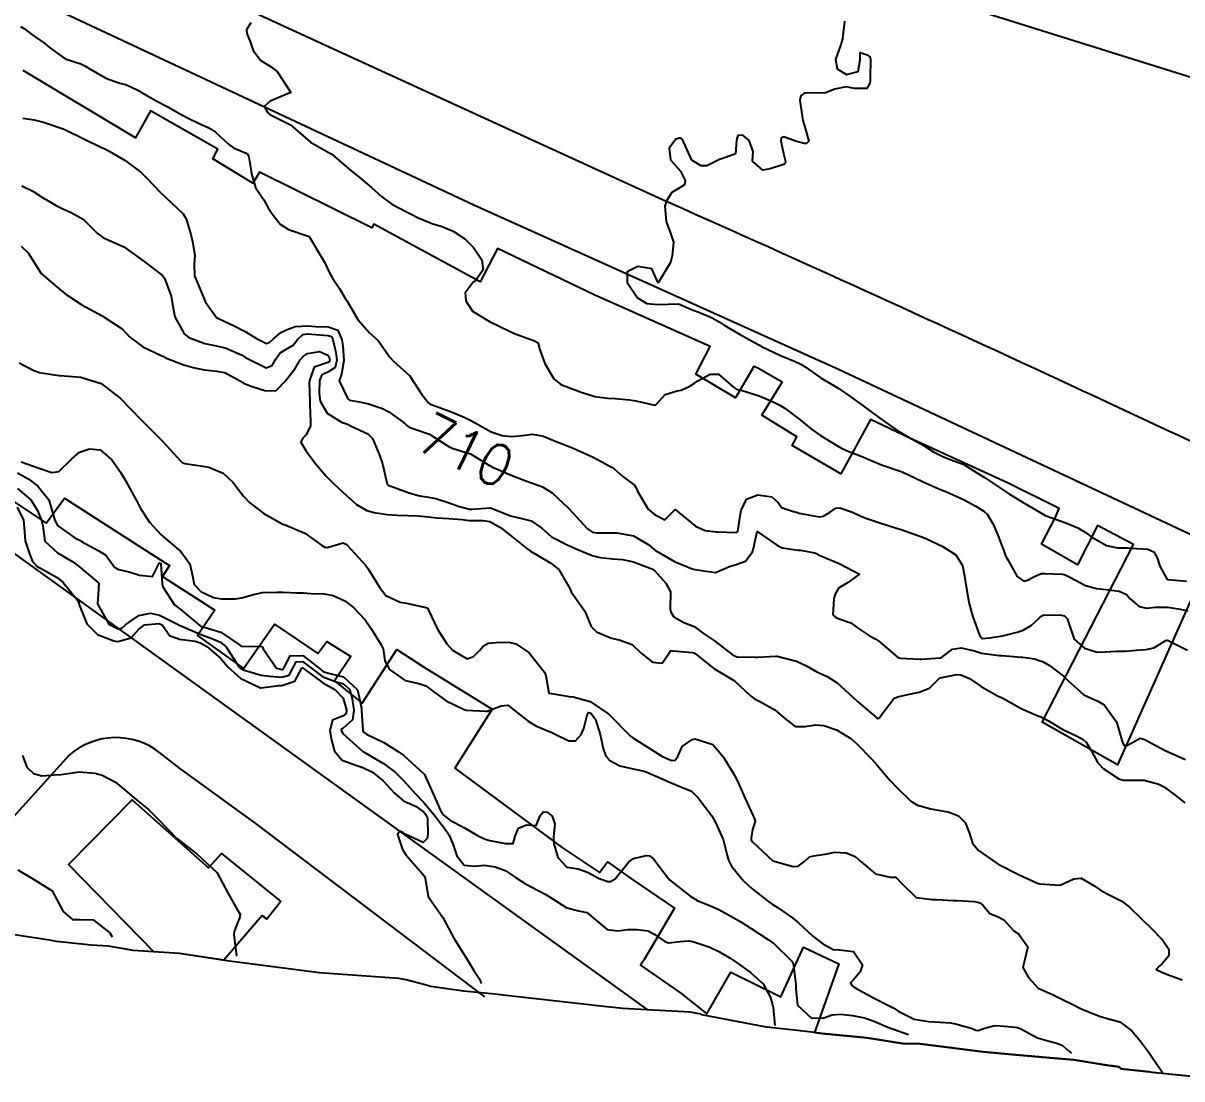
# Model space of a CAD drawing. Header units: metres. Extents: x 286371 to 293043, y 7462578 to 7466404.
# Drawn here: x 291960 to 292072.7, y 7462588.3 to 7462690.9 of the extents above; entities that cross this region are included whole.
import ezdxf
from ezdxf.enums import TextEntityAlignment as Align

# ---------------------------------------------------------------- set-up
doc = ezdxf.new("R2010")
doc.units = ezdxf.units.M
doc.header["$MEASUREMENT"] = 0
for name, color, linetype in [('Area', 45, 'Continuous'), ('Cotas', 45, 'Continuous'), ('Curvas de Nivel 1m', 11, 'Continuous'), ('Curvas de Nivel 5m', 15, 'Continuous'), ('Edificações', 30, 'Continuous'), ('Vias primárias', 230, 'Continuous'), ('Vias Secundárias', 230, 'Continuous')]:
    doc.layers.add(name, color=color, linetype=linetype)
doc.styles.add('Style-STANDARD', font='STANDARD.shx')

msp = doc.modelspace()

# ---------------------------------------------------------------- linework, layer by layer
at = {"layer": 'Area'}
msp.add_polyline3d([(292076.1, 7462588.25, 715.21), (292069.81, 7462588.86, 721.36), (292069.53, 7462588.93, 721.31), (292069.24, 7462588.97, 721.34), (292066.82, 7462589.23, 717.98), (292066.59, 7462589.41, 721.43), (292065.98, 7462589.53, 721.44), (292065.61, 7462589.55, 713.17), (292062.22, 7462590.1, 716.99), (292059.91, 7462590.29, 716.83), (292056.23, 7462590.62, 716.68), (292053.41, 7462590.88, 715.95), (292047.27, 7462591.64, 714.23), (292045.54, 7462591.7, 717.21), (292042.11, 7462592.25, 717.57), (292037.74, 7462592.66, 714.4), (292036.18, 7462592.85, 714.36), (292033.27, 7462593.19, 719.37), (292032.32, 7462593.28, 719.29), (292026.04, 7462594.48, 716.83), (292025.95, 7462594.55, 716.86), (292024.92, 7462594.73, 716.85), (292018.31, 7462595.1, 716.74), (292016.52, 7462595.3, 716.76), (292005.6, 7462596.51, 716.89), (292002.87, 7462596.79, 717.07), (291999.7, 7462597.23, 717.07), (291999.02, 7462597.44, 717.13), (291997.29, 7462597.87, 717.13), (291996.58, 7462598.02, 717.15), (291988.86, 7462598.55, 717.75), (291979.86, 7462599.73, 718.12), (291975.25, 7462600.43, 721.93), (291970.73, 7462600.72, 721.73), (291968.33, 7462601.14, 721.47), (291966.66, 7462601.26, 718.81), (291963.28, 7462601.6, 719.02), (291962.6, 7462601.75, 719.04), (291959.2, 7462602.24, 720.38)], dxfattribs=at)
at = {"layer": 'Curvas de Nivel 1m', "flags": 128}
for points, elevation in [([(291959.79, 7462690.59), (291960.16, 7462690.34), (291960.9, 7462689.82), (291962.14, 7462688.92), (291962.6, 7462688.55), (291964.12, 7462687.45), (291965.66, 7462686.96), (291966.11, 7462686.73), (291966.45, 7462686.49), (291968.09, 7462685.55), (291969.46, 7462685.07), (291970.08, 7462684.91), (291971.12, 7462684.42), (291972.07, 7462683.88), (291973.18, 7462683.26), (291974.05, 7462682.8), (291974.83, 7462682.36), (291976.03, 7462681.7), (291977.22, 7462681.13), (291978.02, 7462680.77), (291978.32, 7462680.61), (291978.74, 7462680.3), (291980, 7462679.13), (291980.5, 7462678.78), (291981.72, 7462678.25), (291981.89, 7462678.15), (291981.98, 7462677.86), (291982.23, 7462676.52), (291982.26, 7462676.25), (291982.63, 7462674.94), (291983.09, 7462674.23), (291983.44, 7462673.74), (291983.9, 7462672.87), (291984.16, 7462672.48), (291984.36, 7462672.22), (291985.04, 7462671.37), (291985.86, 7462670.83), (291987.85, 7462670.15), (291989.07, 7462668.14), (291989.34, 7462667.65), (291989.8, 7462666.7), (291990.13, 7462666.12), (291990.79, 7462665.09), (291991.4, 7462664.1), (291991.54, 7462663.88), (291991.76, 7462663.54), (291992.59, 7462662.08), (291993.71, 7462660.78), (291994.56, 7462660.05), (291995.68, 7462658.47), (291996.07, 7462658.03), (291997.65, 7462656.61), (291998.04, 7462656), (291998.81, 7462654.8), (291999.46, 7462653.98), (291999.61, 7462653.85), (291999.81, 7462653.78), (292001.6, 7462653.15), (292002.93, 7462652.59), (292003.59, 7462652.28), (292004.22, 7462651.9), (292005.57, 7462651.17), (292006.63, 7462650.81), (292007.56, 7462650.72), (292008.57, 7462650.82), (292009.56, 7462650.93), (292010.64, 7462650.73), (292011.55, 7462650.37), (292013.04, 7462649.77), (292013.54, 7462649.57), (292013.87, 7462649.43), (292015.53, 7462648.68), (292017.32, 7462647.71), (292017.51, 7462647.56), (292018.36, 7462646.83), (292019.49, 7462645.99), (292019.67, 7462645.67), (292019.8, 7462645.34), (292020.83, 7462643.65), (292021.45, 7462643.13), (292022.45, 7462642.62), (292023.45, 7462643.61), (292025.43, 7462641.98), (292026.36, 7462641.57), (292027.42, 7462641.43), (292027.55, 7462641.43), (292029.42, 7462641.37), (292029.52, 7462641.43), (292029.55, 7462641.52), (292029.8, 7462643.17), (292029.85, 7462643.52), (292030.37, 7462644.61), (292031.48, 7462645.04), (292032.86, 7462644.85), (292033.47, 7462644.29), (292033.8, 7462643.8), (292034.85, 7462643.44), (292035.33, 7462643.31), (292035.45, 7462643.27), (292035.65, 7462643.22), (292037.45, 7462642.91), (292037.87, 7462642.96), (292038.56, 7462643.38), (292039.07, 7462643.76), (292039.46, 7462643.79), (292040.68, 7462643.35), (292041.45, 7462643), (292041.99, 7462642.78), (292043.44, 7462642.29), (292044.87, 7462641.84), (292045.43, 7462641.66), (292046.59, 7462641.26), (292047.42, 7462640.96), (292047.89, 7462640.76), (292049.4, 7462640.05), (292050.73, 7462639.19), (292051.37, 7462638.18), (292051.58, 7462637.18), (292051.62, 7462636.91), (292051.92, 7462635.18), (292052.05, 7462634.44), (292052.39, 7462633.17), (292053.05, 7462631.38), (292053.18, 7462631.16), (292053.26, 7462631.09), (292053.34, 7462631.08), (292054, 7462631.14), (292055.08, 7462631.31), (292055.27, 7462631.33), (292056.7, 7462631.67), (292057.28, 7462631.89), (292058.05, 7462632.32), (292058.87, 7462633.07), (292059.09, 7462633.27), (292059.3, 7462633.36), (292061.01, 7462633.33), (292061.3, 7462633.26), (292061.57, 7462633.03), (292061.69, 7462632.63), (292062.24, 7462631.02), (292063.25, 7462630.14), (292064.49, 7462629.74), (292065.25, 7462629.76), (292066.35, 7462629.85), (292067.25, 7462629.85), (292068.26, 7462629.92), (292069.25, 7462630.01), (292070, 7462630.15), (292071.17, 7462630.89), (292071.24, 7462630.91), (292071.26, 7462630.92), (292071.3, 7462630.91), (292071.38, 7462630.88), (292073.25, 7462629.92)], 709), ([(291982.17, 7462690.93), (291981.76, 7462690.25), (291981.81, 7462689.9), (291982.15, 7462689.04), (291982.34, 7462688.44), (291982.41, 7462688.24), (291983.16, 7462687.27), (291984.11, 7462686.68), (291984.75, 7462686.2), (291986.07, 7462684.18), (291984.68, 7462683.59), (291984.06, 7462683.32), (291983.49, 7462682.79), (291983.81, 7462682.22), (291984.04, 7462682.03), (291984.42, 7462681.82), (291986.03, 7462681.02), (291987.03, 7462680.17), (291988, 7462679.34), (291989.8, 7462678.31), (291989.99, 7462678.21), (291990.09, 7462678.12), (291991.95, 7462676.55), (291992.54, 7462676.09), (291993.93, 7462674.94), (291994.89, 7462674.05), (291995.9, 7462673.3), (291997.38, 7462672.52), (291997.89, 7462672.26), (291998.4, 7462672), (291999.88, 7462671.38), (292000.68, 7462671.16), (292001.87, 7462670.69), (292002.98, 7462669.93), (292003.84, 7462669.09), (292004.65, 7462667.9), (292004.79, 7462666.91), (292004.05, 7462665.91), (292003.9, 7462665.8), (292003.79, 7462665.73), (292003.02, 7462664.68), (292003.1, 7462663.92), (292003.75, 7462662.89), (292005.4, 7462661.89), (292005.73, 7462661.74), (292006.02, 7462661.59), (292007.72, 7462660.76), (292009.4, 7462660.14), (292009.71, 7462660.05), (292010.14, 7462659.82), (292010.27, 7462659.24), (292010.76, 7462657.81), (292011.65, 7462656.32), (292012.33, 7462655.78), (292013.63, 7462655.29), (292014.4, 7462654.98), (292015.62, 7462654.6), (292016.88, 7462654.45), (292017.61, 7462654.4), (292019.02, 7462654.27), (292019.61, 7462654.19), (292021.48, 7462653.77), (292021.61, 7462653.84), (292022.46, 7462654.8), (292023.63, 7462655.15), (292024.02, 7462655.22), (292024.86, 7462655.6), (292025.33, 7462655.9), (292025.64, 7462656.11), (292026.85, 7462656.76), (292027.65, 7462656.77), (292029.11, 7462655.52), (292029.41, 7462655.3), (292029.63, 7462655.24), (292029.95, 7462655.19), (292031.62, 7462654.67), (292033.04, 7462654.04), (292033.61, 7462653.75), (292034.14, 7462653.45), (292035.59, 7462652.32), (292036.7, 7462651.41), (292037.57, 7462650.81), (292039, 7462649.92), (292039.55, 7462649.61), (292040.11, 7462649.36), (292041.54, 7462648.79), (292042.45, 7462648.4), (292043.52, 7462647.97), (292045.51, 7462647.27), (292047.5, 7462646.34), (292049.07, 7462645.64), (292049.49, 7462645.47), (292050.11, 7462645.21), (292051.48, 7462644.59), (292052.69, 7462643.94), (292053.45, 7462643.45), (292053.8, 7462643.15), (292054.38, 7462642.19), (292054.82, 7462641.13), (292055.39, 7462639.59), (292055.58, 7462639.12), (292055.78, 7462638.72), (292056.7, 7462637.1), (292057.35, 7462636.64), (292057.7, 7462636.74), (292058.33, 7462637.08), (292059.04, 7462637.38), (292059.36, 7462637.4), (292061.09, 7462637.31), (292061.36, 7462637.25), (292061.81, 7462637.03), (292063.34, 7462636.24), (292064.41, 7462635.92), (292065.34, 7462635.85), (292066.63, 7462635.66), (292067.33, 7462635.35), (292067.7, 7462634.94), (292068.57, 7462634.18), (292069.31, 7462634.02), (292070.11, 7462634.11), (292071.31, 7462634.12), (292072.39, 7462633.94), (292073.31, 7462633.76)], 708), ([(292039.91, 7462691.1), (292039.73, 7462689.37), (292039.52, 7462688.75), (292039.04, 7462687.38), (292039.19, 7462686.46), (292040.1, 7462685.9), (292041.25, 7462686.21), (292041.43, 7462687.34), (292041.42, 7462688.06), (292042.13, 7462687.83), (292042.41, 7462687.61), (292042.44, 7462687.33), (292042.41, 7462685.64), (292042.41, 7462685.33), (292042.36, 7462685.06), (292042.08, 7462684.54), (292040.89, 7462684.54), (292040.08, 7462684.71), (292038.98, 7462684.48), (292038.08, 7462684.13), (292037.39, 7462684.09), (292036.07, 7462684.13), (292035.66, 7462683.84), (292035.57, 7462683.43), (292035.83, 7462681.64), (292035.86, 7462681.43), (292036.03, 7462680.93), (292036.43, 7462679.42), (292036.21, 7462679.21), (292036, 7462679.19), (292035.15, 7462679.44), (292034.01, 7462679.84), (292033.76, 7462679.71), (292033.71, 7462679.46), (292033.99, 7462678.23), (292034.16, 7462677.45), (292034.14, 7462677.28), (292033.97, 7462677.16), (292032.69, 7462676.74), (292031.96, 7462676.61), (292030.98, 7462677.5), (292031.04, 7462678.44), (292030.64, 7462679.5), (292030.01, 7462680), (292029.55, 7462679.98), (292029.42, 7462679.52), (292029.32, 7462678.19), (292027.98, 7462677.7), (292027.83, 7462677.69), (292027.56, 7462677.55), (292026.51, 7462677.03), (292025.97, 7462677.03), (292025.07, 7462677.59), (292024.28, 7462679.31), (292024.15, 7462679.6), (292024.01, 7462679.71), (292023.88, 7462679.73), (292023.51, 7462679.61), (292022.86, 7462678.75), (292022.99, 7462677.62), (292023.96, 7462676.51), (292024.42, 7462675.6), (292024.35, 7462675.18), (292023.93, 7462674.94), (292023.11, 7462674.43), (292022.59, 7462673.62), (292022.44, 7462673.1), (292022.56, 7462671.62), (292023, 7462670.49), (292023.29, 7462669.61), (292023.17, 7462668.28), (292022.99, 7462667.62), (292021.79, 7462665.64), (292021.18, 7462667.01), (292019.82, 7462667.24), (292018.77, 7462666.72), (292018.78, 7462665.69), (292019.77, 7462664.19), (292020.7, 7462663.66), (292021.76, 7462663.55), (292023.76, 7462663.6), (292025.18, 7462663.01), (292025.75, 7462662.79), (292027.05, 7462662.24), (292027.73, 7462661.85), (292028.21, 7462661.54), (292029.71, 7462660.65), (292031.53, 7462659.66), (292031.7, 7462659.56), (292031.85, 7462659.48), (292033.68, 7462658.59), (292035.11, 7462657.99), (292035.67, 7462657.75), (292036.18, 7462657.42), (292037.65, 7462656.39), (292039.36, 7462655.37), (292039.63, 7462655.2), (292040.12, 7462654.86), (292041.61, 7462653.8), (292042.26, 7462653.32), (292043.59, 7462652.33), (292045.09, 7462651.28), (292045.57, 7462650.98), (292046.21, 7462650.62), (292047.55, 7462649.87), (292048.56, 7462649.23), (292049.54, 7462648.72), (292050.29, 7462648.44), (292051.53, 7462648), (292052.85, 7462647.16), (292053.51, 7462646.71), (292054.68, 7462645.95), (292055.48, 7462645.43), (292055.97, 7462645.12), (292057.46, 7462644.19), (292059.38, 7462643.07), (292059.44, 7462643.02), (292059.52, 7462642.99), (292061.43, 7462642.31), (292062.61, 7462641.83), (292063.42, 7462641.33), (292063.85, 7462641), (292065.4, 7462640.12), (292066.45, 7462639.9), (292067.4, 7462639.88), (292068.3, 7462639.83), (292069.4, 7462639.75), (292070, 7462639.51), (292070.31, 7462638.9), (292070.59, 7462638.1), (292071.27, 7462636.88), (292071.31, 7462636.83), (292071.35, 7462636.82), (292073.16, 7462636.65)], 707), ([(291959.93, 7462675.1), (291960.98, 7462674.57), (291961.92, 7462673.96), (291963.26, 7462673.18), (291963.9, 7462672.84), (291964.72, 7462672.51), (291965.88, 7462671.84), (291967.25, 7462670.47), (291967.86, 7462670.02), (291968.59, 7462669.71), (291969.84, 7462669.15), (291970.87, 7462668.42), (291971.82, 7462667.72), (291973.59, 7462666.38), (291973.79, 7462666.12), (291974.44, 7462664.36), (291974.56, 7462663.55), (291974.78, 7462662.36), (291975.71, 7462660.7), (291976.17, 7462660.34), (291977.7, 7462659.76), (291978.36, 7462659.64), (291979.69, 7462659.34), (291981.33, 7462658.61), (291981.68, 7462658.41), (291981.92, 7462658.25), (291983.66, 7462657.4), (291984.25, 7462657.63), (291984.57, 7462658.21), (291985.03, 7462658.86), (291985.69, 7462659.24), (291986.29, 7462659.6), (291986.74, 7462660.18), (291987.24, 7462660.64), (291987.71, 7462660.7), (291989.29, 7462660.56), (291989.71, 7462660.54), (291990.02, 7462660.44), (291990.17, 7462660.13), (291990.45, 7462658.89), (291990.55, 7462658.12), (291990.37, 7462657.42), (291989.66, 7462656.97), (291989.08, 7462656.72), (291988.87, 7462656.15), (291988.83, 7462654.94), (291988.94, 7462654.14), (291989.6, 7462652.97), (291991.01, 7462652.11), (291991.58, 7462651.9), (291991.95, 7462651.73), (291993.57, 7462650.98), (291994.02, 7462650.53), (291994.22, 7462650.06), (291994.69, 7462648.91), (291995, 7462648.05), (291995.45, 7462646.09), (291995.46, 7462646.04), (291995.49, 7462646.02), (291995.54, 7462645.99), (291997.47, 7462645.26), (291998.44, 7462644.97), (291999.47, 7462644.81), (292000.18, 7462644.68), (292001.46, 7462644.25), (292002.35, 7462643.93), (292003.45, 7462643.66), (292003.72, 7462643.64), (292005.45, 7462643.77), (292005.59, 7462643.74), (292007.44, 7462642.99), (292008.53, 7462642.74), (292009.43, 7462642.52), (292010.47, 7462641.81), (292011.41, 7462640.97), (292013.02, 7462640.15), (292013.4, 7462639.99), (292013.87, 7462639.76), (292015.38, 7462639.13), (292016.16, 7462638.95), (292017.38, 7462638.83), (292018.32, 7462638.75), (292019.38, 7462638.54), (292021.18, 7462637.83), (292021.37, 7462637.72), (292021.46, 7462637.64), (292022.53, 7462636.44), (292022.99, 7462635.62), (292022.97, 7462633.96), (292023.03, 7462633.62), (292023.3, 7462633.17), (292024.28, 7462632.61), (292025.28, 7462632.24), (292026.2, 7462631.57), (292027.26, 7462630.85), (292029, 7462629.53), (292029.23, 7462629.37), (292029.47, 7462629.28), (292031.23, 7462629.25), (292031.47, 7462629.25), (292033.23, 7462629.35), (292033.35, 7462629.35), (292035.23, 7462628.88), (292036.23, 7462628.4), (292037.21, 7462627.84), (292038.23, 7462627.39), (292039.19, 7462626.77), (292040.72, 7462625.35), (292041.17, 7462624.95), (292043.09, 7462623.32), (292043.14, 7462623.29), (292043.28, 7462623.31), (292043.58, 7462623.74), (292044.75, 7462625.28), (292045.18, 7462625.43), (292046.67, 7462625.76), (292047.18, 7462625.86), (292048.18, 7462626.24), (292049.16, 7462627.22), (292049.19, 7462627.23), (292049.2, 7462627.24), (292050.83, 7462627.57), (292051.21, 7462627.55), (292052.07, 7462627.17), (292053.19, 7462626.4), (292054.8, 7462625.51), (292055.18, 7462625.34), (292055.6, 7462625.12), (292057.16, 7462624.24), (292058.63, 7462623.59), (292059.15, 7462623.38), (292059.75, 7462623.06), (292061.13, 7462622.22), (292062.55, 7462621.58), (292063.12, 7462621.26), (292063.41, 7462621), (292063.9, 7462620.19), (292064.54, 7462618.98), (292065.07, 7462618.43), (292066.59, 7462617.42), (292067.05, 7462617.28), (292068.67, 7462617.3), (292069.05, 7462617.31), (292070.48, 7462616.89), (292071.04, 7462616.6), (292072.08, 7462615.82), (292073.02, 7462615.09)], 711), ([(291959.84, 7462669.23), (291960.53, 7462668.57), (291961.8, 7462666.55), (291963.78, 7462664.87), (291964.24, 7462664.52), (291965.76, 7462663.51), (291967.73, 7462662.46), (291969.71, 7462661.15), (291970.37, 7462660.42), (291971.69, 7462659.42), (291973.48, 7462658.58), (291973.68, 7462658.48), (291973.89, 7462658.37), (291975.66, 7462657.69), (291976.57, 7462657.42), (291977.66, 7462657.19), (291978.87, 7462657.08), (291979.65, 7462656.93), (291980.89, 7462656.27), (291981.64, 7462655.82), (291982.31, 7462655.57), (291983.63, 7462655.16), (291984.66, 7462655.18), (291985.62, 7462656.19), (291985.63, 7462656.21), (291985.64, 7462656.24), (291986.5, 7462657.34), (291986.97, 7462658.17), (291987.31, 7462658.54), (291987.68, 7462658.8), (291988.85, 7462658.98), (291989.68, 7462658.61), (291989.83, 7462658.29), (291989.85, 7462658.13), (291989.82, 7462657.99), (291989.67, 7462657.91), (291988.35, 7462657.47), (291987.88, 7462656.16), (291987.87, 7462655.93), (291987.91, 7462654.16), (291987.92, 7462653.84), (291987.99, 7462652.16), (291987.98, 7462651.76), (291987.56, 7462650.86), (291987.21, 7462650.52), (291987.05, 7462650.17), (291987.54, 7462649.34), (291988.41, 7462648.15), (291989.5, 7462646.86), (291990.27, 7462646.12), (291991.48, 7462644.98), (291992.47, 7462644.09), (291993.45, 7462643.52), (291994.18, 7462643.32), (291995.44, 7462643.13), (291996.42, 7462643.05), (291997.44, 7462643.02), (291998.45, 7462642.99), (291999.44, 7462642.89), (292000.26, 7462642.79), (292001.44, 7462642.73), (292002.73, 7462642.63), (292003.43, 7462642.56), (292004.77, 7462642.56), (292005.43, 7462642.45), (292006.47, 7462641.87), (292007.41, 7462641.12), (292009.03, 7462639.83), (292009.39, 7462639.56), (292009.99, 7462639.21), (292011.37, 7462638.4), (292012.12, 7462637.78), (292013.24, 7462635.86), (292013.27, 7462635.77), (292013.33, 7462635.6), (292014.65, 7462633.74), (292015.28, 7462632.25), (292015.79, 7462631.73), (292017.27, 7462631.11), (292018.01, 7462630.94), (292019.26, 7462630.5), (292020.14, 7462629.66), (292021.23, 7462628.77), (292022.18, 7462628.68), (292022.83, 7462629.62), (292022.99, 7462629.88), (292023.25, 7462629.87), (292025.14, 7462629.7), (292025.25, 7462629.67), (292025.41, 7462629.58), (292027.22, 7462628.15), (292028.23, 7462627.54), (292029.2, 7462626.94), (292030.77, 7462625.5), (292031.17, 7462625.19), (292031.73, 7462624.92), (292033.15, 7462624.14), (292033.91, 7462623.45), (292035.13, 7462622.51), (292036.05, 7462622.5), (292037.13, 7462622.67), (292037.91, 7462622.62), (292039.13, 7462622.2), (292040.52, 7462621.35), (292041.11, 7462620.84), (292042.56, 7462619.32), (292043.08, 7462618.76), (292044.33, 7462617.3), (292045.04, 7462616.55), (292046.37, 7462615.26), (292047.02, 7462614.85), (292048.3, 7462614.52), (292049.01, 7462614.39), (292050, 7462614.2), (292051, 7462613.81), (292051.65, 7462613.17), (292052.02, 7462612.22), (292052.37, 7462611.17), (292052.95, 7462610.47), (292054.86, 7462609.13), (292054.9, 7462609.1), (292054.92, 7462609.09), (292054.97, 7462609.07), (292056.91, 7462608.08), (292058.68, 7462607.28), (292058.9, 7462607.22), (292060.85, 7462607.08), (292060.89, 7462607.09), (292062.21, 7462607.71), (292062.91, 7462607.76), (292064.26, 7462606.98), (292064.89, 7462606.53), (292065.77, 7462606.07), (292066.87, 7462605.53), (292067.63, 7462604.93), (292068.85, 7462603.73), (292069.73, 7462602.9), (292070.82, 7462601.78), (292071.45, 7462600.87), (292071.46, 7462600.21), (292070.78, 7462599.4), (292070.49, 7462599.18), (292070.23, 7462598.89), (292070.77, 7462598.61), (292071.22, 7462598.42), (292072.76, 7462597.87)], 712), ([(291959.66, 7462657.87), (291961.08, 7462657.14), (291961.65, 7462656.93), (291963.52, 7462656.65), (291963.65, 7462656.64), (291965.64, 7462656.49), (291967.64, 7462655.88), (291969.48, 7462654.44), (291969.61, 7462654.3), (291971.46, 7462652.41), (291971.58, 7462652.28), (291973.48, 7462650.38), (291973.55, 7462650.3), (291975.33, 7462648.35), (291975.52, 7462648.19), (291975.76, 7462648.1), (291977.52, 7462647.83), (291978.1, 7462647.72), (291979.51, 7462647.14), (291980.44, 7462646.27), (291981.47, 7462644.91), (291982.08, 7462644.25), (291983.45, 7462643.21), (291985.31, 7462642.2), (291985.43, 7462642.14), (291985.51, 7462642.12), (291987.42, 7462641.31), (291989.07, 7462640.14), (291989.39, 7462639.94), (291989.61, 7462639.92), (291990.29, 7462640.12), (291991.13, 7462640.38), (291991.4, 7462640.28), (291991.6, 7462640.1), (291993.37, 7462638.17), (291993.44, 7462638.07), (291993.6, 7462637.83), (291994.69, 7462636.05), (291995.32, 7462635.26), (291996.72, 7462634.61), (291997.31, 7462634.49), (291999.21, 7462634.08), (291999.31, 7462634.05), (291999.39, 7462633.98), (291999.46, 7462633.83), (292000.35, 7462631.97), (292001.25, 7462630.54), (292001.8, 7462629.95), (292003.23, 7462629.1), (292003.82, 7462629.33), (292004.41, 7462629.91), (292004.8, 7462630.36), (292005.25, 7462630.61), (292006.05, 7462630.67), (292007.26, 7462630.71), (292007.95, 7462630.55), (292009.02, 7462629.83), (292009.16, 7462629.75), (292009.24, 7462629.68), (292010.73, 7462627.8), (292010.88, 7462627.47), (292011.15, 7462625.8), (292011.16, 7462625.77), (292011.18, 7462625.76), (292011.23, 7462625.74), (292013.18, 7462625.42), (292013.53, 7462625.41), (292015.17, 7462624.96), (292017, 7462623.71), (292017.14, 7462623.57), (292019, 7462621.68), (292019.11, 7462621.57), (292019.42, 7462621.36), (292021.09, 7462620.32), (292022.15, 7462619.63), (292023.08, 7462619.21), (292023.45, 7462619.24), (292023.69, 7462619.61), (292024.14, 7462620.56), (292025.11, 7462621.25), (292025.39, 7462621.3), (292027.1, 7462620.75), (292028.16, 7462619.54), (292029.06, 7462618.03), (292029.35, 7462617.52), (292029.65, 7462616.91), (292030.26, 7462615.51), (292031, 7462613.88), (292031.17, 7462613.49), (292031.21, 7462613.28), (292030.98, 7462612.49), (292030.82, 7462611.64), (292030.85, 7462611.5), (292030.96, 7462611.3), (292032.93, 7462609.46), (292034.93, 7462608.91), (292035.42, 7462608.93), (292036.07, 7462609.42), (292036.52, 7462609.83), (292036.94, 7462609.92), (292038.21, 7462610.12), (292038.95, 7462610.3), (292040.07, 7462610.23), (292040.94, 7462609.87), (292041.53, 7462609.34), (292042.92, 7462608.19), (292044.35, 7462607.85), (292044.91, 7462607.87), (292045.46, 7462607.28), (292046.88, 7462605.88), (292048.42, 7462605.68), (292048.87, 7462605.68), (292050.48, 7462605.59), (292050.87, 7462605.58), (292052.53, 7462605.51), (292052.87, 7462605.44), (292053.07, 7462605.37), (292053.37, 7462605.15), (292054.04, 7462604.33), (292054.85, 7462603.99), (292055.42, 7462603.7), (292055.95, 7462603.11), (292056.38, 7462602.65), (292056.82, 7462602.35), (292057.73, 7462601.08), (292057.42, 7462599.73), (292057.26, 7462599.09), (292057.79, 7462598.12), (292058.74, 7462597.06), (292060.13, 7462596.44), (292060.73, 7462596.16), (292062.38, 7462595.35), (292062.72, 7462595.17), (292063.08, 7462595), (292064.7, 7462594.33), (292065.58, 7462594.08), (292066.7, 7462593.81), (292067.86, 7462592.93), (292068.67, 7462591.94), (292069.43, 7462590.9), (292070.63, 7462589.17), (292070.83, 7462588.88)], 713), ([(291959.85, 7462648.25), (291961.51, 7462647.66), (291962.82, 7462647.22), (291963.51, 7462647.32), (291964.73, 7462648.51), (291965.53, 7462649.18), (291966.5, 7462649.52), (291967.54, 7462649.43), (291968.68, 7462648.45), (291969.51, 7462647.25), (291970.01, 7462646.43), (291970.66, 7462645.23), (291971.09, 7462644.41), (291971.45, 7462643.72), (291972.33, 7462642.39), (291973.42, 7462641.17), (291974.37, 7462640.36), (291975.39, 7462639.52), (291976.26, 7462638.33), (291976.52, 7462637.17), (291976.66, 7462636.32), (291977.33, 7462635.65), (291978.55, 7462635.06), (291979.32, 7462634.92), (291980.65, 7462634.93), (291981.32, 7462635.02), (291982.43, 7462635.34), (291983.32, 7462635.53), (291984.7, 7462635.58), (291985.32, 7462635.57), (291986.67, 7462635.52), (291987.32, 7462635.5), (291988.02, 7462635.45), (291989.32, 7462635.41), (291990.19, 7462635.25), (291991.31, 7462634.72), (291992.17, 7462634.09), (291993.29, 7462632.89), (291993.86, 7462632.07), (291994.86, 7462630.44), (291995.04, 7462630.05), (291995.23, 7462628.9), (291995.68, 7462628.04), (291997.2, 7462626.99), (291998.51, 7462626.68), (291999.19, 7462626.48), (291999.86, 7462625.97), (292001.17, 7462625.01), (292002.92, 7462624.17), (292003.16, 7462624.11), (292005.04, 7462624.01), (292005.16, 7462624.02), (292006.53, 7462624.51), (292007.16, 7462624.59), (292008.1, 7462623.85), (292009.14, 7462623.02), (292009.9, 7462622.58), (292011.13, 7462622.06), (292011.32, 7462621.99), (292011.71, 7462621.79), (292013.11, 7462621.13), (292013.74, 7462621.12), (292014.3, 7462621.75), (292014.56, 7462622.31), (292014.92, 7462623.74), (292015.03, 7462623.86), (292015.16, 7462623.85), (292015.3, 7462623.73), (292015.69, 7462623.18), (292016.16, 7462621.72), (292016.43, 7462620.37), (292016.67, 7462619.71), (292017.08, 7462619.21), (292018.07, 7462618.69), (292019.07, 7462618.45), (292020.57, 7462618.15), (292021.06, 7462617.92), (292021.66, 7462617.64), (292023.05, 7462617.02), (292023.99, 7462616.65), (292025.03, 7462616.23), (292025.68, 7462615.57), (292027, 7462613.82), (292027.17, 7462613.55), (292027.37, 7462613.17), (292028.1, 7462611.54), (292028.51, 7462609.96), (292028.62, 7462609.53), (292028.92, 7462608.92), (292030.09, 7462607.51), (292030.89, 7462606.76), (292032.54, 7462605.47), (292032.87, 7462605.25), (292033.41, 7462604.91), (292034.85, 7462603.92), (292035.43, 7462603.43), (292036.82, 7462602.14), (292037.8, 7462601.39), (292038.8, 7462600.82), (292039.39, 7462600.78), (292040.79, 7462600.63), (292041.65, 7462599.33), (292041.45, 7462598.65), (292040.75, 7462597.84), (292040.51, 7462597.58), (292040.59, 7462597.35), (292040.74, 7462597.22), (292041.01, 7462597.07), (292042.73, 7462596.12), (292044.39, 7462595.29), (292044.71, 7462595.11), (292045.18, 7462594.8), (292046.7, 7462594.04), (292048.09, 7462593.84), (292048.69, 7462593.8), (292050.2, 7462593.69), (292050.69, 7462593.61), (292052.23, 7462593.17), (292052.68, 7462592.99), (292052.9, 7462592.94), (292053.43, 7462593.15), (292054.41, 7462593.41), (292054.69, 7462593.43), (292056.52, 7462593.27), (292056.69, 7462593.24), (292057.05, 7462593.1), (292058.67, 7462592.25), (292059.82, 7462591.9), (292060.66, 7462591.7), (292061.12, 7462591.49), (292061.66, 7462591.02), (292061.97, 7462590.75)], 714), ([(291959.48, 7462645.65), (291960.78, 7462644.57), (291961.45, 7462643.51), (291961.84, 7462642.56), (291961.96, 7462642.02), (291962.14, 7462640.55), (291963.39, 7462639.39), (291964.87, 7462638.51), (291965.37, 7462638.17), (291967.17, 7462636.65), (291967.34, 7462636.51), (291967.36, 7462636.49), (291967.38, 7462636.47), (291967.39, 7462636.43), (291967.33, 7462635.35), (291967.29, 7462634.5), (291967.29, 7462634.47), (291967.31, 7462634.39), (291968.39, 7462632.46), (291969.28, 7462632.02), (291969.64, 7462632.07), (291970.03, 7462632.43), (291971.3, 7462633.3), (291972.43, 7462633.52), (291973.29, 7462633.35), (291975.24, 7462632.38), (291975.27, 7462632.36), (291975.31, 7462632.34), (291977.26, 7462631.48), (291978.56, 7462630.99), (291979.25, 7462630.71), (291979.76, 7462630.28), (291980.83, 7462628.65), (291981.09, 7462628.26), (291981.21, 7462628.14), (291981.43, 7462628.03), (291983.2, 7462627.52), (291984, 7462627.41), (291985.2, 7462627.31), (291985.9, 7462627.49), (291986.26, 7462628.18), (291986.59, 7462628.81), (291987.22, 7462628.82), (291988.11, 7462628.15), (291989.2, 7462627.33), (291990.42, 7462626.89), (291991.19, 7462626.66), (291991.8, 7462626.1), (291992.05, 7462625.21), (291992.19, 7462624.09), (291992.08, 7462623.15), (291991.13, 7462622.32), (291990.99, 7462622.24), (291990.97, 7462622.11), (291991.12, 7462621.83), (291993.07, 7462620.07), (291993.09, 7462620.06), (291993.13, 7462620.04), (291995.08, 7462618.92), (291996.26, 7462618.03), (291997.05, 7462617.22), (291998.18, 7462616), (291999.02, 7462615.13), (291999.98, 7462613.97), (292000.97, 7462612.65), (292001.48, 7462611.95), (292001.87, 7462611.02), (292002.2, 7462609.94), (292002.92, 7462609.03), (292003.89, 7462608.94), (292004.92, 7462609.02), (292005.93, 7462608.87), (292006.91, 7462608.5), (292007.9, 7462607.85), (292008.89, 7462607.2), (292010.13, 7462606.57), (292010.88, 7462606.19), (292011.48, 7462605.8), (292012.86, 7462604.9), (292014.03, 7462604.58), (292014.85, 7462604.43), (292015.67, 7462603.73), (292016.83, 7462602.77), (292017.87, 7462602.65), (292018.83, 7462602.77), (292019.72, 7462602.78), (292020.83, 7462602.63), (292021.46, 7462602.28), (292022.45, 7462601.62), (292022.69, 7462601.5), (292022.81, 7462601.48), (292023.93, 7462601.6), (292024.72, 7462601.68), (292024.82, 7462601.68), (292025.27, 7462601.58), (292026.81, 7462601.05), (292027.75, 7462600.59), (292028.79, 7462599.98), (292029.5, 7462599.51), (292030.77, 7462598.58), (292032.01, 7462597.48), (292032.72, 7462596.15), (292032.91, 7462595.46), (292032.98, 7462595.19), (292033.14, 7462593.45)], 716), ([(291959.45, 7462643.83), (291960.08, 7462642.58), (291960.15, 7462641.86), (291960.25, 7462640.58), (291960.65, 7462639.31), (291960.94, 7462638.57), (291961.37, 7462638.11), (291962.32, 7462637.59), (291963.35, 7462637), (291963.94, 7462636.53), (291965.32, 7462634.81), (291965.46, 7462634.5), (291965.52, 7462634.29), (291966.24, 7462632.49), (291967.27, 7462631.46), (291968.87, 7462630.84), (291969.25, 7462630.79), (291970.55, 7462631.13), (291971.28, 7462631.99), (291971.84, 7462632.4), (291973.28, 7462632.53), (291973.61, 7462632.37), (291974.27, 7462631.37), (291975.25, 7462631.02), (291976.78, 7462630.8), (291977.25, 7462630.64), (291977.9, 7462630.3), (291979.23, 7462629.16), (291979.98, 7462628.27), (291981.2, 7462627.18), (291983.14, 7462626.27), (291983.18, 7462626.27), (291984.9, 7462626.49), (291985.19, 7462626.5), (291986.46, 7462626.91), (291987.13, 7462628.17), (291987.16, 7462628.22), (291987.21, 7462628.22), (291987.29, 7462628.16), (291989.19, 7462626.76), (291990.35, 7462626.12), (291991.17, 7462625.27), (291991.5, 7462624.1), (291991.47, 7462623.77), (291991.15, 7462623.55), (291990.12, 7462623.14), (291989.87, 7462622.12), (291990.04, 7462621.19), (291990.33, 7462620.12), (291991.08, 7462619.23), (291992.4, 7462618.76), (291993.07, 7462618.52), (291994.01, 7462618.06), (291995.05, 7462617.24), (291996.16, 7462616.03), (291997.02, 7462615.29), (291998.27, 7462614.73), (291999, 7462614.18), (291999.17, 7462613.98), (291999.37, 7462613.6), (291999.38, 7462611.98), (291999.32, 7462611.62), (291998.95, 7462611.24), (291997.26, 7462612.01), (291996.97, 7462612.21), (291996.67, 7462612.32), (291996.46, 7462612.02), (291996.94, 7462610.56), (291997.29, 7462610.01), (291998.91, 7462608.15), (291999.03, 7462607.98), (291999.13, 7462607.75), (291999.42, 7462605.98), (292000.84, 7462603.95), (292001.91, 7462601.94), (292002.79, 7462600.54), (292003.19, 7462599.92), (292003.88, 7462598.8), (292004.44, 7462597.9), (292004.59, 7462597.52)], 717), ([(291959.97, 7462619.69), (291960.41, 7462618.57), (291961.05, 7462617.95), (291961.87, 7462617.73), (291963.05, 7462617.81), (291963.74, 7462617.84), (291965.06, 7462618.04), (291965.47, 7462618.09), (291967.06, 7462617.97), (291967.74, 7462617.78), (291969.04, 7462617.11), (291969.84, 7462616.43), (291971.02, 7462615.42), (291972.27, 7462614.4), (291972.99, 7462613.71), (291974.26, 7462612.37), (291974.96, 7462611.66), (291976.68, 7462610.33), (291976.94, 7462610.12), (291978.91, 7462608.29), (291979.99, 7462606.28), (291980.86, 7462604.73), (291981.14, 7462604.26), (291981.13, 7462603.98), (291980.83, 7462603.26), (291980.56, 7462602.53), (291980.52, 7462602.27), (291980.78, 7462600.26), (291980.78, 7462600.26)], 718), ([(291959.53, 7462608.59), (291960.9, 7462607.78), (291962.88, 7462606.53), (291963.93, 7462604.52), (291964.84, 7462603.75), (291965.59, 7462603.75), (291966.84, 7462603.72), (291968.47, 7462602.45), (291968.7, 7462602.06)], 719)]:
    msp.add_lwpolyline(points, dxfattribs=dict(at, elevation=elevation))
at = {"layer": 'Curvas de Nivel 5m', "flags": 128}
for points, elevation in [([(291960.03, 7462681.67), (291961.11, 7462681.49), (291962.02, 7462681.27), (291963.92, 7462680.62), (291964.01, 7462680.59), (291964.15, 7462680.52), (291966, 7462679.61), (291967.6, 7462678.86), (291967.99, 7462678.68), (291968.41, 7462678.46), (291969.97, 7462677.55), (291971.48, 7462676.41), (291971.95, 7462675.97), (291973.46, 7462674.38), (291973.92, 7462673.95), (291975.61, 7462672.35), (291975.89, 7462671.88), (291976.34, 7462670.34), (291976.52, 7462669.66), (291976.75, 7462668.33), (291976.68, 7462667.47), (291976.7, 7462666.33), (291977.39, 7462664.7), (291977.56, 7462664.32), (291977.76, 7462663.79), (291978.86, 7462662.3), (291979.73, 7462661.85), (291980.44, 7462661.55), (291981.71, 7462660.9), (291982.72, 7462660.24), (291983.7, 7462659.77), (291984.02, 7462659.89), (291984.39, 7462660.21), (291985.11, 7462660.81), (291985.72, 7462661.13), (291986.5, 7462661.41), (291987.72, 7462661.46), (291988.47, 7462661.41), (291989.72, 7462661.38), (291990.66, 7462661.05), (291991.04, 7462660.11), (291991.12, 7462659.53), (291991.24, 7462658.11), (291990.99, 7462656.78), (291990.78, 7462656.12), (291991.62, 7462654.37), (291991.78, 7462654.26), (291992.74, 7462654.09), (291993.61, 7462653.89), (291994.98, 7462653.42), (291995.6, 7462653.1), (291997.13, 7462652.01), (291997.36, 7462651.79), (291997.58, 7462651.63), (291998.13, 7462651.44), (291999.57, 7462650.93), (292001.12, 7462649.95), (292001.55, 7462649.68), (292001.97, 7462649.52), (292003.54, 7462649.03), (292005.38, 7462647.89), (292005.51, 7462647.82), (292005.62, 7462647.77), (292007.5, 7462646.94), (292008.94, 7462646.39), (292009.49, 7462646.2), (292010.55, 7462645.81), (292011.48, 7462645.23), (292013.03, 7462643.77), (292013.45, 7462643.33), (292014.91, 7462641.74), (292015.42, 7462641.42), (292015.81, 7462641.33), (292017.42, 7462641.35), (292017.76, 7462641.36), (292019.41, 7462641.06), (292020.89, 7462640.17), (292021.4, 7462639.74), (292021.53, 7462639.64), (292023.38, 7462638.55), (292025.1, 7462637.85), (292025.37, 7462637.79), (292026.91, 7462637.56), (292027.36, 7462637.49), (292027.42, 7462637.5), (292027.54, 7462637.55), (292028.8, 7462638.1), (292029.38, 7462638.28), (292030.29, 7462638.6), (292030.96, 7462639.5), (292031.07, 7462639.83), (292031.42, 7462641.49), (292033.4, 7462640.11), (292033.84, 7462639.9), (292035.4, 7462639.67), (292035.63, 7462639.66), (292037, 7462639.4), (292037.29, 7462639.29), (292037.39, 7462639.22), (292037.69, 7462639.08), (292039.38, 7462638.37), (292041.36, 7462637.33), (292040.2, 7462636.49), (292039.34, 7462635.95), (292038.99, 7462635.37), (292038.87, 7462634.92), (292038.78, 7462633.37), (292039.05, 7462633.13), (292039.29, 7462633.03), (292040.52, 7462632.58), (292041.27, 7462632.04), (292042.33, 7462631.32), (292042.96, 7462631.01), (292043.26, 7462630.8), (292045.03, 7462629.28), (292045.23, 7462629.18), (292045.35, 7462629.16), (292047.23, 7462629.05), (292047.42, 7462629.06), (292049.23, 7462629.19), (292049.25, 7462629.2), (292049.33, 7462629.21), (292050.42, 7462630.02), (292051.25, 7462630.15), (292052.54, 7462629.87), (292053.24, 7462629.66), (292054.95, 7462629.42), (292055.24, 7462629.41), (292057.08, 7462629.26), (292057.24, 7462629.24), (292058.38, 7462629.08), (292059.23, 7462628.81), (292059.83, 7462628.45), (292061.21, 7462627.41), (292061.6, 7462627.03), (292063.18, 7462625.6), (292064.56, 7462624.98), (292065.17, 7462624.61), (292066.36, 7462622.96), (292066.89, 7462621.18), (292066.95, 7462620.95), (292067.11, 7462620.68), (292067.37, 7462620.68), (292067.86, 7462620.93), (292068.66, 7462621.38), (292069.12, 7462621.24), (292069.71, 7462620.91), (292071.1, 7462620.18), (292072.32, 7462619.63), (292073.08, 7462619.3)], 710), ([(291959.5, 7462647.18), (291960.61, 7462646.58), (291961.48, 7462645.89), (291962.53, 7462644.55), (291962.98, 7462643.01), (291963.11, 7462642.54), (291963.43, 7462642.04), (291965.06, 7462640.86), (291965.41, 7462640.71), (291965.54, 7462640.64), (291965.72, 7462640.5), (291967.39, 7462639.6), (291968.09, 7462639.17), (291968.61, 7462638.45), (291968.94, 7462638.01), (291969.36, 7462637.77), (291970.45, 7462637.51), (291971.36, 7462637.23), (291972.63, 7462637.11), (291973.28, 7462638.38), (291973.33, 7462638.42), (291973.37, 7462638.41), (291973.42, 7462638.37), (291973.43, 7462638.32), (291973.55, 7462636.37), (291973.62, 7462636.09), (291974.76, 7462634.35), (291975.31, 7462633.92), (291977.23, 7462632.32), (291977.27, 7462632.29), (291977.31, 7462632.28), (291979.26, 7462631.67), (291980.97, 7462630.53), (291981.24, 7462630.32), (291981.3, 7462630.31), (291983.25, 7462630.3), (291983.3, 7462630.27), (291983.32, 7462630.22), (291983.39, 7462630.07), (291984.68, 7462628.2), (291985.21, 7462628.04), (291985.33, 7462628.07), (291985.4, 7462628.19), (291986.02, 7462629.4), (291987.23, 7462629.43), (291988.85, 7462628.14), (291989.21, 7462627.86), (291989.61, 7462627.73), (291991.2, 7462627.35), (291992.57, 7462626.08), (291992.93, 7462624.31), (291992.94, 7462624.08), (291993.06, 7462622.14), (291993.07, 7462622.08), (291993.12, 7462622), (291993.42, 7462621.77), (291995.11, 7462620.95), (291996.62, 7462620.02), (291997.09, 7462619.66), (291998.95, 7462617.99), (291999.06, 7462617.83), (291999.92, 7462615.97), (292000.63, 7462614.33), (292000.9, 7462613.96), (292000.99, 7462613.85), (292001.49, 7462613.45), (292002.97, 7462612.65), (292004.21, 7462611.91), (292004.96, 7462611.55), (292005.42, 7462611.43), (292006.95, 7462611.13), (292007.68, 7462611.13), (292007.9, 7462611.85), (292008.2, 7462612.62), (292008.98, 7462612.96), (292009.92, 7462612.88), (292010.32, 7462613.81), (292010.61, 7462614.2), (292011, 7462614.19), (292011.49, 7462613.8), (292011.76, 7462613.01), (292011.63, 7462611.79), (292011.64, 7462611.11), (292012.05, 7462609.79), (292012.92, 7462608.82), (292014.02, 7462608.66), (292014.91, 7462608.34), (292016.06, 7462607.73), (292016.9, 7462607.44), (292017.16, 7462607.45), (292017.6, 7462607.7), (292018.93, 7462609.34), (292019.38, 7462609.67), (292020.61, 7462609.98), (292020.94, 7462609.92), (292021.34, 7462609.64), (292022.9, 7462607.61), (292024.88, 7462606.05), (292025.64, 7462605.57), (292026.87, 7462605.07), (292027.69, 7462604.71), (292028.85, 7462604.08), (292029.83, 7462603.51), (292030.83, 7462602.86), (292032.52, 7462601.77), (292032.82, 7462601.58), (292032.97, 7462601.46), (292034.78, 7462599.69), (292034.92, 7462599.43), (292034.95, 7462599.25), (292035.18, 7462597.43), (292035.17, 7462597), (292035.35, 7462595.42), (292036.7, 7462594.14), (292037.9, 7462594.18), (292038.7, 7462594.46), (292039.53, 7462594.54), (292040.7, 7462594.4), (292041.86, 7462594.17), (292042.69, 7462593.9), (292044.12, 7462593.29), (292046.13, 7462592.56)], 715)]:
    msp.add_lwpolyline(points, dxfattribs=dict(at, elevation=elevation))
at = {"layer": 'Edificações', "elevation": 705.25}
for points in [[(292074.5, 7462636.84), (292066.47, 7462618.79), (292059.14, 7462622.95), (292068.02, 7462640.21), (292064.52, 7462642.07), (292062.58, 7462638.24), (292059.07, 7462640.25), (292060.4, 7462642.82), (292060.4, 7462642.82), (292060.8, 7462643.7), (292055.75, 7462646.21), (292046.19, 7462650.59), (292042.43, 7462652.37), (292041.01, 7462649.74), (292039.54, 7462647.08), (292034.81, 7462649.85), (292035.28, 7462650.67), (292031.88, 7462652.79), (292033.86, 7462656.01), (292031.48, 7462657.35), (292031.1, 7462657.53), (292029.31, 7462654.48), (292025.44, 7462656.76), (292026.86, 7462659.45), (292015.57, 7462664.49), (292006.16, 7462668.99), (292004.47, 7462665.76), (291994.16, 7462671.35), (291993.94, 7462671.02), (291983.02, 7462676.42), (291982.39, 7462675.34), (291978.48, 7462677.7), (291978.99, 7462678.66), (291972.42, 7462682.37), (291970.97, 7462679.77), (291960.04, 7462686.3)], [(291955.69, 7462646.67), (291962.27, 7462642.28), (291964.06, 7462644.71), (291973.87, 7462638.43), (291974.28, 7462638.16), (291973.59, 7462637.11), (291978.68, 7462633.81), (291977.01, 7462631.35), (291981.47, 7462628.15), (291984.48, 7462632.46), (291988.71, 7462629.6), (291989.56, 7462630.78), (291991.91, 7462629.31), (291990.33, 7462626.95), (291993.01, 7462624.77), (291996.39, 7462630), (291998.99, 7462628.3), (292005.64, 7462624.2), (292002.03, 7462618.46), (292012.5, 7462610.71), (292016.1, 7462608.32), (292016.1, 7462608.32), (292016.85, 7462609.35), (292019.42, 7462607.55), (292023.38, 7462604.85), (292020.41, 7462599.79), (292020.09, 7462599.3), (292023.99, 7462596.58), (292026.52, 7462594.56), (292028.87, 7462598.61), (292033.73, 7462596.22), (292035.92, 7462601.04), (292039.36, 7462599.45), (292037, 7462592.75), (292037.74, 7462592.66), (292042.11, 7462592.25), (292045.54, 7462591.7), (292047.27, 7462591.64), (292053.41, 7462590.88), (292056.23, 7462590.62), (292059.91, 7462590.29), (292062.22, 7462590.1), (292065.61, 7462589.55), (292066.59, 7462589.41), (292066.82, 7462589.23), (292069.24, 7462588.97), (292076.1, 7462588.25)]]:
    msp.add_lwpolyline(points, dxfattribs=at)
at = {"layer": 'Edificações'}
msp.add_lwpolyline([(291983.3, 7462604.12), (291979.56, 7462599.78), (291975.25, 7462600.43), (291972.74, 7462600.59), (291964.45, 7462609.08), (291970.63, 7462615.38), (291978.06, 7462608.77), (291979.33, 7462610.16), (291985.1, 7462605.5), (291983.75, 7462603.78)], close=True, dxfattribs=at)
msp.add_lwpolyline([(291983.3, 7462604.12), (291983.75, 7462603.78)], dxfattribs=at)
at = {"layer": 'Vias primárias'}
msp.add_lwpolyline([(291990.63, 7462688.17), (291982.59, 7462691.88, -0.500032), (291979.22, 7462710.59, -0.331742), (291984.32, 7462713.07), (292010.19, 7462705.54), (292100.54, 7462677.24, 0.046403), (292139.64, 7462668.88, -0.264048), (292148.96, 7462660.51), (292153.14, 7462650.86, 0.014537), (292157.31, 7462641.96, -0.245962), (292157.19, 7462634.41, -0.199343), (292154.98, 7462632.75), (292145.25, 7462632.06), (292132.8, 7462632.05, -0.098403), (292096.89, 7462639.15, 0.007469), (292021.86, 7462673.89)], format="xyb", close=True, dxfattribs=at)
for points in [[(291949.94, 7462701.45), (291953.96, 7462699.57, -0.344557), (291953.96, 7462699.57), (291952.83, 7462697.17), (292003.86, 7462673.23), (292039.34, 7462657.26), (292073.81, 7462641.07, 0.157927), (292152.33, 7462624.13, -0.500005), (292163.58, 7462609.56)], [(292004.93, 7462596.21), (291982.68, 7462613.07), (291975.33, 7462618.4), (291973.35, 7462619.95, 0.360575), (291964.51, 7462619.72), (291949.69, 7462603.32)]]:
    msp.add_lwpolyline(points, format="xyb", dxfattribs=at)
at = {"layer": 'Vias Secundárias', "elevation": 716.78}
msp.add_lwpolyline([(292020.8, 7462594.96), (291936.23, 7462655.88), (291886.18, 7462692.09), (291886.18, 7462692.09)], dxfattribs=at)

# ---------------------------------------------------------------- texts
at = {"layer": 'Cotas', "style": 'Style-STANDARD'}
msp.add_text('710', height=4, rotation=334.1722, dxfattribs=at).set_placement((292003.12, 7462649.37, 710), align=Align.MIDDLE_CENTER)

doc.saveas('drawing.dxf')
